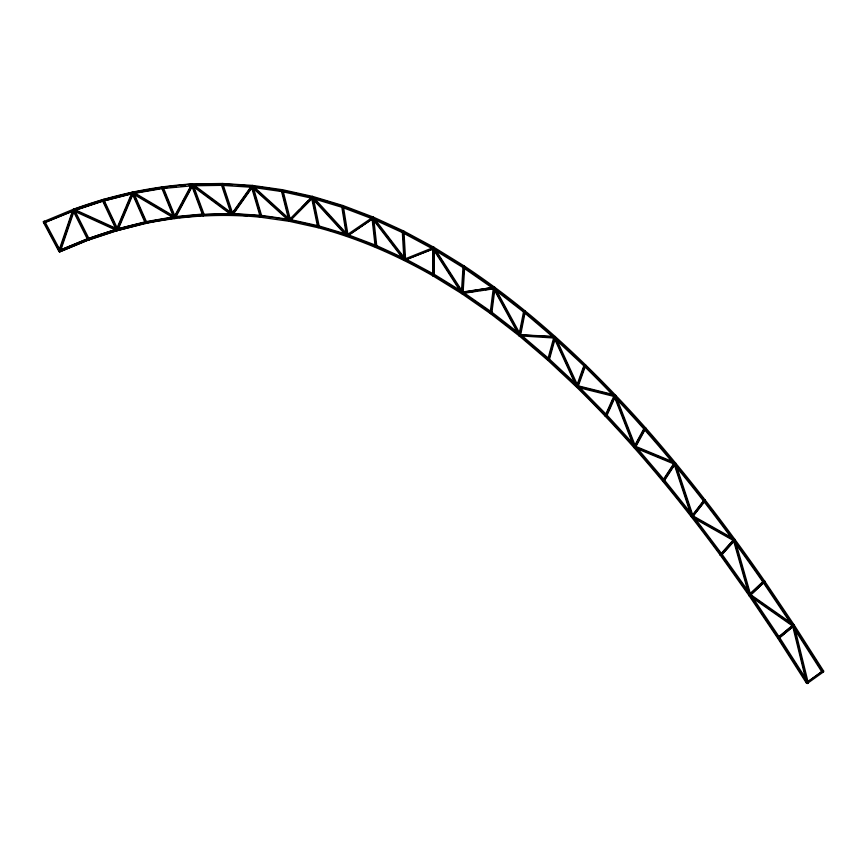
<?xml version="1.0" encoding="UTF-8"?>
<svg xmlns="http://www.w3.org/2000/svg" width="867" height="867" viewBox="0 0 867 867"><rect width="100%" height="100%" fill="white"/><g stroke="black" fill="none" stroke-linecap="round" stroke-linejoin="round"><path stroke-width="1.3" d="M464.365 266.05L434.02 247.333L432.98 247.886L432.98 249.035L463.336 267.751L463.368 266.624L464.398 266.071C532.165 310.96 591.641 367.207 645.557 427.778L645.156 428.601L645.59 427.81C688.344 476.427 727.684 527.938 764.629 581.085L763.047 582.256C709.618 505.385 651.15 431.658 584.152 366.102L584.499 365.224C677.225 456.118 753.813 561.957 822.653 671.654L822.003 672.153L792.546 626.072L793.197 625.573L794.194 624.999L823.65 671.08L822.003 672.153M518.228 332.614L491.6 311.99L462.805 291.951L461.775 292.504L461.743 293.642L432.98 275.901L433.023 274.774L434.02 274.189L460.475 290.51M434.02 247.333L433.977 248.461L433.977 247.312L403.632 230.99L402.602 231.543L372.279 217.628L372.387 218.831L402.711 232.746L402.602 231.543L432.98 247.886L463.368 266.624M433.977 275.327L434.02 274.189L434.02 275.348M462.772 291.93L462.74 293.068L462.805 291.951L461.71 293.62L490.473 313.626L491.6 311.99L491.47 313.052L494.623 315.501M462.414 289.686L462.577 287.096M463.292 275.446L463.455 272.867M464.593 268.228L463.086 292.818L462.263 292.277M584.466 365.202L554.327 337.079L524.069 311.253L523.841 312.239L493.583 288.809L463.292 267.73L463.401 266.646L493.724 287.746L524.036 311.231L523.874 312.272L554.056 338.043L584.174 366.134L585.496 364.649L585.171 365.56M493.724 287.746L493.616 288.83L494.754 287.194M793.825 624.847L792.915 626.234L749.391 595.759L749.478 594.86L750.313 594.383L793.825 624.847L793.738 625.746M750.313 594.383L749.391 595.759M494.168 288.548L493.345 287.942L490.191 312.738L491.015 313.334L494.168 288.548L494.992 288.061M494.829 289.372L491.849 312.857L491.015 313.334M231.706 215.135L231.825 214.247L191.9 184.66L191.791 185.549L231.706 215.135L232.54 214.648M491.437 313.03L491.6 311.99M519.366 334.846L519.192 335.887L490.44 313.605L490.603 312.564L519.366 334.846L548.161 359.426L547.922 360.412L519.16 335.854L519.398 334.868L520.395 334.294L548.128 357.973M520.308 331.877L521.609 325.32M524.448 312.033L519.767 335.648L518.954 334.987L523.625 311.372L524.448 312.033L525.272 311.556M520.601 335.171L525.012 312.868M554.295 337.057L554.056 338.043L555.324 336.504M549.916 354.061L550.935 350.333M548.518 360.228L554.663 337.859L553.861 337.144L547.727 359.512L548.518 360.228L549.353 359.751L555.151 338.618M252.644 185.711L251.582 186.979L289.177 221.042L290.001 220.565M289.177 221.042L290.228 219.774M576.945 386.27L576.653 387.202L547.89 360.379L548.182 359.447L576.945 386.27L577.975 385.728L606.727 414.816L635.522 446.212L663.428 478.855M577.65 386.628L577.942 385.696L576.62 387.181C629.399 438.81 676.628 495.805 720.325 555.238L721.886 554.035L748.308 591.207M58.815 250.931L72.817 209.857L73.652 209.38L74.443 210.139L73.608 210.616L59.606 251.679L58.815 250.931L59.65 250.444L71.528 215.601M60.863 249.956L74.02 211.385M578.647 382.109L577.314 385.826L578.105 386.595L577.27 387.072L576.49 386.303L584.011 365.235L584.802 366.004L577.27 387.072M579.98 378.391L583.957 367.24M578.105 386.595L585.192 366.763M585.149 365.527L585.496 364.649M614.562 395.634L614.215 396.512L615.592 395.092M576.62 387.181L576.978 386.303L605.73 415.391L605.383 416.268L606.727 414.816L605.73 415.391M131.968 192.626L116.341 229.614L117.121 230.416L132.749 193.428L131.968 192.626L133.193 192.073M117.175 229.137L125.509 209.413M126.549 206.942L128.11 203.246M129.161 200.776L130.722 197.08M117.945 229.939L133.052 194.175M612.709 400.088L606.087 414.903L606.857 415.705L606.022 416.193L605.253 415.38L614.085 395.623L614.855 396.436L606.022 416.193M606.857 415.705L615.137 397.184M605.35 416.236L605.762 415.423L634.525 446.787L663.309 480.448L662.854 481.207L663.851 480.632M606.347 415.661L606.759 414.849M635.11 447.025L634.091 447.578L635.544 446.234M644.56 428.352L644.159 429.176L645.59 427.81M312.575 197.438L312.911 196.766L311.513 197.481L317.647 226.926L318.449 227.143L312.315 197.687L311.513 197.481M346.973 235.347L312.077 197.243L311.741 197.925L346.637 236.03L347.808 234.87L313.8 197.741M191.466 184.682L173.877 217.389L174.625 218.235L192.225 185.527L191.466 184.682L192.528 183.934L222.407 183.49L252.405 185.408L282.501 189.721M175.958 214.572L181.615 204.059M182.872 201.718L191.043 186.535M175.459 217.758L192.42 186.21M644.073 428.287L634.026 446.722L634.774 447.567L644.82 429.143L644.073 428.287L644.896 427.81L645.644 428.656M635.489 445.096L641.136 434.725M642.393 432.416L644.896 427.81M635.609 447.09L645.026 429.815M634.091 447.578L634.546 446.819M674.472 463.325L674.017 464.083L675.491 462.783L675.014 463.509M665.022 477.717L674.092 463.812M664.36 480.741L674.819 464.69M251.343 186.134L231.413 214.236L232.128 215.135L252.059 187.034L251.343 186.134L252.167 185.657M232.237 213.759L250.639 187.814M233.722 213.575L252.124 187.63M674.992 463.487L675.491 462.783M662.832 481.185L664.328 479.906L693.08 515.8L721.864 554.013M692.581 516.515L691.563 517.057L692.083 516.385L663.331 480.481M704.275 500.541L703.776 501.245L705.294 499.999M692.397 515.746L703.776 500.974M692.278 517.144L704.47 501.299L703.755 500.389L691.563 516.233L692.278 517.144L704.481 501.885M372.637 217.91L372.192 218.462L404.098 260.1L404.542 259.536L372.637 217.91L373.471 217.433L404.564 257.998M373.027 217.985L373.471 217.433M691.563 517.057L692.104 516.407C733.352 569.814 771.381 625.638 807.199 682.806L806.548 683.315L777.786 638.318L779.422 637.223L750.659 594.502L749.652 595.055L749.045 595.629L777.807 638.35L779.433 637.245L808.196 682.231L806.548 683.315M734.002 539.989L733.449 540.64L735.01 539.437M721.171 553.915L733.417 540.293L735.032 539.838M721.853 554.847L734.111 541.236M750.659 594.502L749.045 595.629L720.304 555.205L720.889 554.609M749.066 595.662L749.652 595.055M750.063 595.076L750.649 594.48M764.629 581.085L763.047 582.256L792.568 626.104L793.175 625.551M311.578 197.102L288.949 220.175L289.621 221.128L312.25 198.055L311.578 197.102L312.705 196.43L342.931 205.522L341.934 206.097C303.06 193.092 262.452 185.31 221.443 184.064L221.844 185.354L251.82 187.272L281.851 191.574L281.504 190.296L282.534 189.721L312.673 196.419L312.965 197.687L312.705 196.43M289.784 219.698L299.213 210.085M302.041 207.202L308.63 200.472M312.131 198.543L289.35 221.334L260.62 217.227L260.273 215.937C201.881 209.955 142.535 218.657 87.578 238.945L88.196 240.202L116.958 230.698L145.699 223.458L145.114 222.19L145.678 223.469C183.436 215.666 222.266 213.455 260.653 217.227L260.241 215.937C344.502 224.781 422.955 262.853 490.57 312.543M749.11 594.827L763.09 581.432L763.925 580.955L764.586 581.909L749.771 595.792L749.11 594.827L762.993 581.844M749.771 595.792L764.586 581.909M763.643 581.681L763.036 582.234L764.64 581.107L794.172 624.977L793.565 625.53L794.985 627.751M764.033 581.659L764.64 581.107M780.224 639.998L778.783 637.744L779.422 637.223M792.481 625.627L778.707 637.05L779.346 638.036L793.121 626.603M433.348 248.211L432.817 248.634L461.58 293.241L462.945 292.331L434.183 247.734L433.348 248.211L462.111 292.818M793.543 625.497L794.194 624.999M778.783 637.744L779.433 637.245M807.264 683.51L823.552 671.871L822.935 670.885L822.1 671.361L806.646 682.513L807.264 683.51L808.098 683.033L807.48 682.036L821.905 671.622M372.106 217.682L346.497 235.195L347.114 236.192L372.723 218.69L372.106 217.682L372.94 217.205L373.547 218.202M349.054 234.946L372.442 218.972M191.509 184.508L192.008 185.798L191.531 184.508L221.41 184.064L221.865 185.354L191.986 185.798L162.227 188.583L132.553 193.709L132.001 192.431L161.706 187.305L192.507 183.934C151.953 186.372 111.973 195.183 73.825 209.077L72.806 209.662L73.457 210.909L72.828 209.662L102.36 199.898L131.99 192.441L132.564 193.709L102.956 201.155L73.435 210.919L44 222.982L43.35 221.724L44.347 221.15L44.997 222.407L71.994 211.342M44 222.982L44.997 222.407M117.609 230.037L116.774 230.524L73.261 210.746L73.175 209.738L73.998 209.261L74.085 210.258M72.893 210.356L74.367 209.641L72.893 210.356L87.654 239.65L88.293 239.411L73.532 210.117M130.993 193.785L102.956 201.155L102.371 199.887L103.368 199.312M117.89 229.441L116.395 230.113L102.414 200.57L103.91 199.898M131.99 192.441L132.998 191.856M134.06 193.666L146.664 222.223L145.829 222.711L145.147 222.852L132.012 193.103L132.846 192.615M161.706 187.305L162.248 188.583L161.728 187.305L162.725 186.73M161.706 187.944L162.411 187.846L174.603 217.769L173.899 217.855L161.706 187.944L162.53 187.467M58.804 250.726L88.575 238.371L89.214 239.628L59.455 251.983L58.804 250.726L59.801 250.151L88.564 238.371L114.834 229.69M58.902 251.441L59.52 251.17L44.065 222.169L43.448 222.44L58.902 251.441L59.736 250.964L56.637 245.166M59.606 251.679L60.441 251.202M59.455 251.983L89.214 239.628M73.175 209.738L116.687 229.517L117.522 229.04M116.937 230.698L116.351 229.43L116.958 230.698L145.385 223.22M145.678 223.469L149.287 222.44M221.41 184.064L222.44 183.49L222.841 184.779M174.419 218.506L173.92 217.216L174.44 218.495L175.437 217.92M251.408 185.993L251.82 187.272L251.441 185.993L252.438 185.419M204.168 215.233L203.149 215.807L202.694 214.517L229.842 213.553M231.89 215.384L231.478 214.095L231.912 215.384L232.963 214.658M260.913 216.577L252.08 186.622L251.311 186.546L260.143 216.49L260.913 216.577L261.747 216.1L253.283 187.391M434.334 249.523L434.334 275.045L432.98 275.901C396.815 255.245 358.364 238.49 318.081 227.707L317.842 226.46L318.839 225.875L345.099 233.787M372.246 217.617L372.42 218.852L342.129 207.343L341.966 206.108L372.246 217.617L373.276 217.053L403.599 230.969L403.708 232.172L403.632 230.99M372.821 218.354L375.975 246.792L375.151 246.445L372.008 218.018L373.655 217.877L372.832 217.53M347.602 234.534L346.605 235.109L346.811 236.355L346.605 235.109L347.634 234.545L376.397 245.48M346.637 236.03L347.472 235.553M376.56 246.705L375.53 247.268L375.433 246.065L376.43 245.491L402.787 257.586M403.155 232.313L404.737 260.024L403.914 259.612L402.321 231.89L403.979 231.825M432.817 247.908L433.348 248.948L404.596 260.338L404.055 259.298L433.652 247.42M433.5 248.666L433.5 275.522L432.666 275.045L432.666 248.19L434.334 248.19M463.292 267.73L464.679 266.938L463.845 266.386M493.529 287.703L493.973 288.776L462.068 293.555L461.623 292.493L494.363 287.226M494.06 288.093L519.669 335.171L519.051 335.464L493.453 288.386L494.894 287.616M524.036 311.231L525.066 310.679M519.192 334.781L554.089 336.96L554.425 338.032L519.528 335.854L519.192 334.781L552.236 336.32M519.051 335.464L520.503 334.695M519.16 335.854L520.189 335.312M554.089 336.96L554.923 336.483M554.598 337.415L555.422 336.938L578.051 386.118L577.216 386.606L576.544 386.78L553.926 337.588L554.598 337.415L577.216 386.606M576.772 386.162L614.356 395.504L614.584 396.555L576.999 387.213L576.772 386.162L577.595 385.685L615.191 395.027L615.418 396.078M576.544 386.78L578.051 386.118M576.999 387.213L577.823 386.736L577.595 385.685M614.356 395.504L615.191 395.027M614.833 395.991L634.763 447.112L634.037 447.177L614.107 396.067L615.657 395.515L614.941 395.58M634.037 447.177L634.872 446.7M675.209 463.693L675.1 462.675L674.266 463.151L634.341 446.635L634.46 447.654L635.294 447.177M674.699 463.672L692.299 516.699L691.541 516.678L673.952 463.65L675.534 463.195L674.775 463.173M663.309 480.448L664.306 479.874M691.541 516.678L692.375 516.19M733.807 539.783L733.818 540.748L691.92 517.165L691.909 516.201L733.807 539.783L734.631 539.307L692.744 515.724M720.304 555.205L721.322 554.663M733.428 540.217L749.055 595.261L750.659 594.881L736.116 543.674M749.055 595.261L750.659 594.881M795.137 629.279L808.185 682.611L807.35 683.088L806.559 682.936L792.557 625.703L794.183 625.378L793.392 625.215M822.653 671.654L823.65 671.08M823.552 671.871L822.718 672.358L822.1 671.361M807.199 682.806L808.196 682.231M43.35 221.724L73.803 209.088M406.677 259.363L431.679 249.458M75.722 209.922L103.964 200.58M117.955 230.123L89.193 239.628L88.575 238.371M118.66 228.53L144.811 221.941M132.012 193.103L132.705 192.951L145.829 222.711M136.13 192.691L159.365 188.681M146.133 221.616L173.584 216.869M151.909 221.985L154.521 221.54M157.133 221.085L174.126 218.148M491.708 287.627L462.458 292.016L462.902 293.079M468.213 292.287L477.522 290.889M480.177 290.488L482.843 290.087M485.498 289.686L493.475 288.494M163.224 188.009L167.103 187.651M170.994 187.283L176.174 186.795M181.355 186.307L185.235 185.95M189.125 185.581L191.715 185.343M176.218 216.522L202.369 214.073M179.339 217.563L183.262 217.194M187.174 216.826L192.409 216.338M197.633 215.84L201.556 215.471M194.284 185.202L200.786 185.105M226.374 214.897L232.909 214.81M222.18 184.172L222.927 184.194M529.759 335.962L535.123 336.298M543.175 336.797L549.895 337.22M228.054 185.115L231.966 185.365M241.091 185.95L246.304 186.286M232.475 213.52L261.238 215.363L261.65 216.652L261.27 215.363L288.722 219.297M243.345 215.471L247.268 215.731M256.415 216.316L260.338 216.566M259.32 187.63L261.942 188.009M277.624 190.252L280.236 190.621M807.394 682.459L808.185 682.611M290.055 219.492L317.506 225.583M289.35 221.334L289.058 220.066L289.383 221.334L318.113 227.718L317.821 226.45M312.337 196.993L313.139 197.21M318.482 226.45L319.273 226.655L313.41 198.489M314.201 198.055L317.972 199.193M323.012 200.71L326.794 201.848M334.348 204.124L338.13 205.262M329.081 230.145L332.83 231.272M337.837 232.779L341.587 233.906M373.276 217.053L373.384 218.256L373.243 217.043L342.964 205.533L341.966 206.108L342.162 207.354L311.947 198.25L311.708 197.004L311.968 198.261L281.829 191.574L281.537 190.296M357.811 239.585L361.561 241.004M369.06 243.855L372.81 245.285M635.175 446.158L675.1 462.675M642.772 450.276L645.276 451.306M649.015 452.856L662.735 458.524M634.46 447.654L674.385 464.17L674.266 463.151M75.212 209.803L116.308 228.487M389.142 225.496L392.784 227.165M381.328 248.894L384.915 250.541M406.374 259.32L432.828 273.56M134.363 192.756L173.92 216.165M448.933 284.549L451.241 285.969M752.404 596.799L758.928 601.373M761.107 602.901L767.631 607.464M771.988 610.52L776.333 613.565M780.69 616.61L785.036 619.656M789.393 622.701L791.56 624.229M749.478 594.86L793.002 625.324M193.818 184.985L231.576 212.968M198.012 189.06L202.325 192.257M212.036 199.453L216.36 202.661M224.986 209.055L229.3 212.252M500.855 293.089L503.987 295.517M516.515 305.217L519.647 307.644M531.46 344.925L533.508 346.681M536.597 349.314L539.675 351.937M542.753 354.57L547.89 358.96M253.63 186.6L289.242 218.874M256.372 190.09L259.341 192.777M265.28 198.153L269.236 201.74M272.195 204.428L279.12 210.703M284.073 215.189L287.042 217.877M251.809 186.188L289.405 220.251M569.619 351.048L571.559 352.858M549.179 358.873L576.978 384.807M566.14 375.899L568.058 377.687M72.817 209.857L73.608 210.616M584.846 364.758L585.626 365.516M586.081 366.481L588.899 369.331M597.363 377.882L599.238 379.779M587.826 396.923L589.679 398.798M614.92 395.146L615.689 395.948M627.903 409.777L630.623 412.746M621.628 432.33L624.327 435.267M628.824 440.165L630.623 442.127M321.516 207.213L324.204 210.15M325.992 212.101L328.68 215.027M330.468 216.988L335.832 222.852M340.308 227.739L342.996 230.665M646.013 429.598L648.646 432.676M651.28 435.765L653.035 437.813M660.947 447.069L662.702 449.128M674.786 462.74L675.523 463.617M683.261 473.815L684.919 475.885M700.634 495.512L703.126 498.612M676.509 496.444L678.2 498.558M679.891 500.671L681.592 502.784M683.283 504.897L685.819 508.062M704.589 499.912L705.294 500.823M375.476 221.183L377.112 223.318M386.931 236.127L391.028 241.47M398.387 251.072L403.296 257.477M711.98 510.24L713.584 512.364M722.417 524.091L724.021 526.215M732.843 537.941L734.447 540.065M698.954 524.968L701.349 528.144M709.336 538.754L710.94 540.878M717.323 549.353L720.52 553.601M748.459 559.768L750.8 563.051M757.032 571.819L758.592 574.019M726.741 562.282L728.302 564.471M741.513 583.058L743.062 585.247M312.402 196.625L313.074 197.578M763.09 581.432L763.751 582.396M749.933 594.35L750.605 595.304M768.455 588.238L769.939 590.438M783.226 610.173L785.437 613.457M758.896 608.201L760.37 610.39M793.468 624.804L794.107 625.79M437.239 253.728L438.68 255.96M440.122 258.193L443.709 263.763M445.15 265.996L447.307 269.344M449.464 272.693L451.62 276.031M453.777 279.38L455.218 281.612M457.375 284.95L459.532 288.299M805.757 644.604L807.199 646.858M813.658 656.969L815.814 660.34M818.686 664.837L820.128 667.081M795.321 663.613L796.762 665.867M496.813 291.149L519.864 333.513M498.763 296.146L504.518 306.734M505.808 309.096L508.365 313.8M512.841 322.036L514.12 324.388M44.9 221.681L60.354 250.682M44.282 221.963L48.606 230.08M54.166 240.527L55.401 242.847M87.567 238.945L88.217 240.202M74.952 210.811L89.128 238.924M74.909 212.22L76.09 214.561M102.36 199.898L102.967 201.155M104.474 201.079L117.338 228.259M104.365 202.455L106.598 207.18M107.725 209.543L114.433 223.729M103.075 200.375L117.067 229.918M557.015 342.021L559.28 346.941M565.501 360.477L567.766 365.386M575.114 381.382L576.804 385.067M134.949 197.383L137.051 202.141M138.102 204.514L144.93 219.99M163.245 187.37L174.928 216.035M164.058 191.206L165.586 194.945M167.613 199.93L174.224 216.132M202.672 214.517L203.171 215.807M617.12 399.253L635.11 445.389M619.32 406.807L620.772 410.546M622.723 415.531L624.175 419.27M626.613 425.502L628.553 430.487M630.493 435.483L631.956 439.222M193.504 185.852L204.2 214.615M193.709 188.399L195.108 192.149M197.893 199.648L200.223 205.902M223.35 185.44L232.974 214.214M223.437 187.922L227.208 199.182M675.946 464.452L692.711 514.955M676.455 468.223L679.392 477.056M684.41 492.207L689.027 506.09M689.861 508.615L691.953 514.933M253.619 191.054L257.293 203.539M258.03 206.032L259.872 212.274M740.797 562.781L741.892 566.617M742.618 569.186L743.702 573.022M747.701 587.1L749.879 594.784M734.197 540.314L749.825 595.358M283.314 191.77L290.51 220.24M798.16 644.734L799.114 648.635M793.348 625.855L807.35 683.088M318.818 225.875L319.11 227.143M318.839 225.875L319.078 227.132M343.375 206.335L348.046 235.347M342.768 207.376L343.191 210.02M375.4 246.055L375.563 247.279M373.796 219.167L376.809 246.315M373.124 220.12L373.406 222.7M373.98 227.869L374.262 230.459M374.837 235.629L375.129 238.208M116.687 229.517L116.774 230.524M404.055 233.147L405.496 258.225M432.98 247.886L433.023 249.057L402.667 232.735L402.635 231.565M432.98 274.752L433.023 275.923M132.369 192.55L132.358 193.504L174.245 218.289L174.256 217.335L132.369 192.55M463.021 266.873L461.428 292.753L462.263 293.295L463.845 267.415L463.021 266.873M673.962 463.216L662.8 480.34L663.526 481.218L674.689 464.094L673.962 463.216M733.471 539.794L720.336 554.392L721.019 555.335L734.154 540.737L733.471 539.794M792.633 625.291L777.872 637.538L778.523 638.513L793.272 626.267L792.633 625.291M192.214 185.083L191.477 185.126L202.64 215.135L203.377 215.092L192.214 185.083M222.104 184.671L221.356 184.649L231.391 214.68L232.139 214.702L222.104 184.671M282.154 190.957L281.374 190.816L288.895 220.576L289.686 220.717L282.154 190.957M342.541 206.823L341.728 206.541L346.399 235.553L347.212 235.835L342.541 206.823M404.293 260.468L404.195 259.266L404.26 260.447"/></g></svg>
